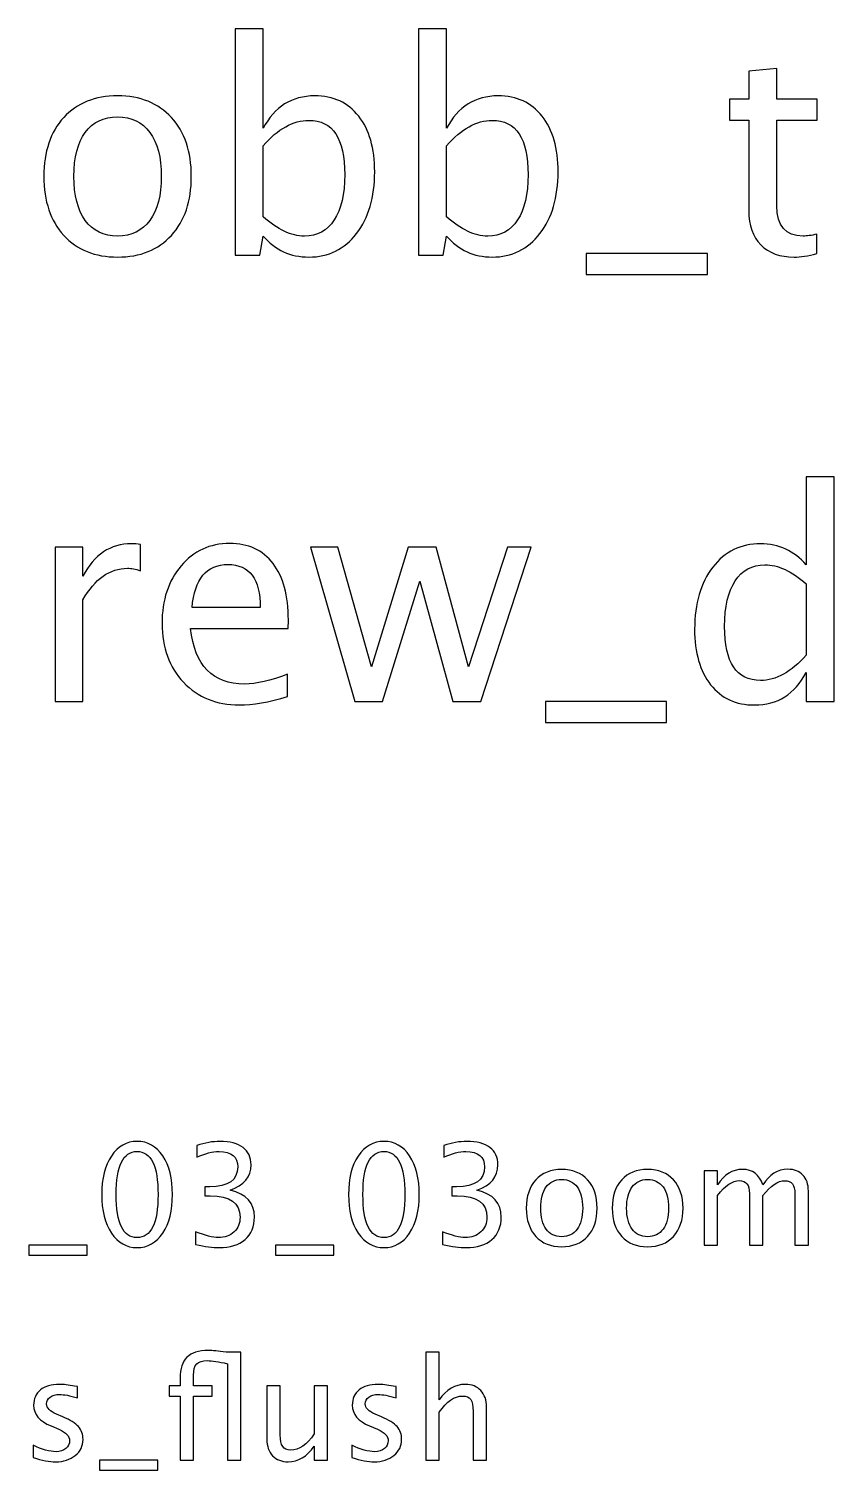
# Model space of a CAD drawing. Header units: centimetres. Extents: x -50 to 50, y -51 to 59.
# Drawn here: x -17.1 to -9.78, y 45.63 to 58.71 of the extents above; entities that cross this region are included whole.
import ezdxf

# ---------------------------------------------------------------- set-up
doc = ezdxf.new("R2010")
doc.units = ezdxf.units.CM
doc.header["$MEASUREMENT"] = 0
doc.layers.add('Layer 1', color=7, linetype='Continuous')

msp = doc.modelspace()

# ---------------------------------------------------------------- linework, layer by layer
at = {"layer": 'Layer 1'}
for points, knots in [([(-15.22363, 56.65457), (-15.22363, 56.65457), (-15.22363, 58.71037), (-15.22363, 58.71037), (-15.22363, 58.71037), (-15.22363, 58.71037), (-14.96963, 58.71037), (-14.96963, 58.71037), (-14.96963, 58.71037), (-14.96963, 58.71037), (-14.96963, 57.80771), (-14.96963, 57.80771), (-14.96963, 57.80771), (-14.86556, 58.00394), (-14.70902, 58.10183), (-14.50044, 58.10183), (-14.50044, 58.10183), (-14.33154, 58.10183), (-14.19881, 58.04054), (-14.1018, 57.91751), (-14.1018, 57.91751), (-14.00478, 57.79448), (-13.95628, 57.62647), (-13.95628, 57.41348), (-13.95628, 57.41348), (-13.95628, 57.18153), (-14.0114, 56.99411), (-14.1212, 56.85212), (-14.1212, 56.85212), (-14.231, 56.70969), (-14.37564, 56.63869), (-14.55468, 56.63869), (-14.55468, 56.63869), (-14.72092, 56.63869), (-14.85939, 56.70219), (-14.96963, 56.82963), (-14.96963, 56.82963), (-14.96963, 56.82963), (-15.0005, 56.65457), (-15.0005, 56.65457), (-15.0005, 56.65457), (-15.0005, 56.65457), (-15.22363, 56.65457), (-15.22363, 56.65457)], [0, 0, 0, 0, 0.08333333, 0.08333333, 0.08333333, 0.08333333, 0.16666667, 0.16666667, 0.16666667, 0.16666667, 0.25, 0.25, 0.25, 0.25, 0.33333333, 0.33333333, 0.33333333, 0.33333333, 0.41666667, 0.41666667, 0.41666667, 0.41666667, 0.5, 0.5, 0.5, 0.5, 0.58333333, 0.58333333, 0.58333333, 0.58333333, 0.66666667, 0.66666667, 0.66666667, 0.66666667, 0.75, 0.75, 0.75, 0.75, 0.83333333, 0.83333333, 0.83333333, 0.83333333, 1, 1, 1, 1]), ([(-13.55852, 56.65457), (-13.55852, 56.65457), (-13.55852, 58.71037), (-13.55852, 58.71037), (-13.55852, 58.71037), (-13.55852, 58.71037), (-13.30452, 58.71037), (-13.30452, 58.71037), (-13.30452, 58.71037), (-13.30452, 58.71037), (-13.30452, 57.80771), (-13.30452, 57.80771), (-13.30452, 57.80771), (-13.20045, 58.00394), (-13.04391, 58.10183), (-12.83533, 58.10183), (-12.83533, 58.10183), (-12.66643, 58.10183), (-12.5337, 58.04054), (-12.43669, 57.91751), (-12.43669, 57.91751), (-12.33967, 57.79448), (-12.29117, 57.62647), (-12.29117, 57.41348), (-12.29117, 57.41348), (-12.29117, 57.18153), (-12.34629, 56.99411), (-12.45609, 56.85212), (-12.45609, 56.85212), (-12.56589, 56.70969), (-12.71053, 56.63869), (-12.88957, 56.63869), (-12.88957, 56.63869), (-13.05581, 56.63869), (-13.19428, 56.70219), (-13.30452, 56.82963), (-13.30452, 56.82963), (-13.30452, 56.82963), (-13.33539, 56.65457), (-13.33539, 56.65457), (-13.33539, 56.65457), (-13.33539, 56.65457), (-13.55852, 56.65457), (-13.55852, 56.65457)], [0, 0, 0, 0, 0.08333333, 0.08333333, 0.08333333, 0.08333333, 0.16666667, 0.16666667, 0.16666667, 0.16666667, 0.25, 0.25, 0.25, 0.25, 0.33333333, 0.33333333, 0.33333333, 0.33333333, 0.41666667, 0.41666667, 0.41666667, 0.41666667, 0.5, 0.5, 0.5, 0.5, 0.58333333, 0.58333333, 0.58333333, 0.58333333, 0.66666667, 0.66666667, 0.66666667, 0.66666667, 0.75, 0.75, 0.75, 0.75, 0.83333333, 0.83333333, 0.83333333, 0.83333333, 1, 1, 1, 1]), ([(-9.94344, 56.67088), (-10.02193, 56.64927), (-10.09028, 56.63869), (-10.14805, 56.63869), (-10.14805, 56.63869), (-10.2777, 56.63869), (-10.37868, 56.67573), (-10.451, 56.74981), (-10.451, 56.74981), (-10.52376, 56.8239), (-10.55992, 56.92664), (-10.55992, 57.0585), (-10.55992, 57.0585), (-10.55992, 57.0585), (-10.55992, 57.88223), (-10.55992, 57.88223), (-10.55992, 57.88223), (-10.55992, 57.88223), (-10.73542, 57.88223), (-10.73542, 57.88223), (-10.73542, 57.88223), (-10.73542, 57.88223), (-10.73542, 58.07273), (-10.73542, 58.07273), (-10.73542, 58.07273), (-10.73542, 58.07273), (-10.55992, 58.07273), (-10.55992, 58.07273), (-10.55992, 58.07273), (-10.55992, 58.07273), (-10.55992, 58.32629), (-10.55992, 58.32629), (-10.55992, 58.32629), (-10.55992, 58.32629), (-10.30592, 58.35054), (-10.30592, 58.35054), (-10.30592, 58.35054), (-10.30592, 58.35054), (-10.30592, 58.07273), (-10.30592, 58.07273), (-10.30592, 58.07273), (-10.30592, 58.07273), (-9.93815, 58.07273), (-9.93815, 58.07273), (-9.93815, 58.07273), (-9.93815, 58.07273), (-9.93815, 57.88223), (-9.93815, 57.88223), (-9.93815, 57.88223), (-9.93815, 57.88223), (-10.30592, 57.88223), (-10.30592, 57.88223), (-10.30592, 57.88223), (-10.30592, 57.88223), (-10.30592, 57.10436), (-10.30592, 57.10436), (-10.30592, 57.10436), (-10.30592, 56.92091), (-10.2261, 56.82919), (-10.06691, 56.82919), (-10.06691, 56.82919), (-10.03296, 56.82919), (-9.99195, 56.83492), (-9.94344, 56.84595), (-9.94344, 56.84595), (-9.94344, 56.84595), (-9.94344, 56.67088), (-9.94344, 56.67088)], [0, 0, 0, 0, 0.05555556, 0.05555556, 0.05555556, 0.05555556, 0.11111111, 0.11111111, 0.11111111, 0.11111111, 0.16666667, 0.16666667, 0.16666667, 0.16666667, 0.22222222, 0.22222222, 0.22222222, 0.22222222, 0.27777778, 0.27777778, 0.27777778, 0.27777778, 0.33333333, 0.33333333, 0.33333333, 0.33333333, 0.38888889, 0.38888889, 0.38888889, 0.38888889, 0.44444444, 0.44444444, 0.44444444, 0.44444444, 0.5, 0.5, 0.5, 0.5, 0.55555556, 0.55555556, 0.55555556, 0.55555556, 0.61111111, 0.61111111, 0.61111111, 0.61111111, 0.66666667, 0.66666667, 0.66666667, 0.66666667, 0.72222222, 0.72222222, 0.72222222, 0.72222222, 0.77777778, 0.77777778, 0.77777778, 0.77777778, 0.83333333, 0.83333333, 0.83333333, 0.83333333, 0.88888889, 0.88888889, 0.88888889, 0.88888889, 1, 1, 1, 1]), ([(-16.29078, 56.63869), (-16.49671, 56.63869), (-16.65987, 56.70439), (-16.77982, 56.8358), (-16.77982, 56.8358), (-16.9002, 56.96721), (-16.96018, 57.14581), (-16.96018, 57.37114), (-16.96018, 57.37114), (-16.96018, 57.59604), (-16.9002, 57.77419), (-16.77982, 57.90516), (-16.77982, 57.90516), (-16.65987, 58.03613), (-16.49671, 58.10183), (-16.29078, 58.10183), (-16.29078, 58.10183), (-16.08485, 58.10183), (-15.92169, 58.03613), (-15.80174, 57.90516), (-15.80174, 57.90516), (-15.68136, 57.77419), (-15.62139, 57.59604), (-15.62139, 57.37114), (-15.62139, 57.37114), (-15.62139, 57.14581), (-15.68136, 56.96721), (-15.80174, 56.8358), (-15.80174, 56.8358), (-15.92169, 56.70439), (-16.08485, 56.63869), (-16.29078, 56.63869)], [0, 0, 0, 0, 0.11111111, 0.11111111, 0.11111111, 0.11111111, 0.22222222, 0.22222222, 0.22222222, 0.22222222, 0.33333333, 0.33333333, 0.33333333, 0.33333333, 0.44444444, 0.44444444, 0.44444444, 0.44444444, 0.55555556, 0.55555556, 0.55555556, 0.55555556, 0.66666667, 0.66666667, 0.66666667, 0.66666667, 0.77777778, 0.77777778, 0.77777778, 0.77777778, 1, 1, 1, 1]), ([(-16.29122, 56.82919), (-16.16554, 56.82919), (-16.06765, 56.87637), (-15.99798, 56.97118), (-15.99798, 56.97118), (-15.92874, 57.06555), (-15.89391, 57.19917), (-15.89391, 57.37114), (-15.89391, 57.37114), (-15.89391, 57.54268), (-15.92874, 57.67586), (-15.99798, 57.77022), (-15.99798, 57.77022), (-16.06765, 57.86415), (-16.16554, 57.91133), (-16.29122, 57.91133), (-16.29122, 57.91133), (-16.41734, 57.91133), (-16.51523, 57.86415), (-16.58403, 57.77022), (-16.58403, 57.77022), (-16.65326, 57.67586), (-16.68765, 57.54268), (-16.68765, 57.37114), (-16.68765, 57.37114), (-16.68765, 57.19917), (-16.65326, 57.06555), (-16.58403, 56.97118), (-16.58403, 56.97118), (-16.51523, 56.87637), (-16.41734, 56.82919), (-16.29122, 56.82919)], [0, 0, 0, 0, 0.11111111, 0.11111111, 0.11111111, 0.11111111, 0.22222222, 0.22222222, 0.22222222, 0.22222222, 0.33333333, 0.33333333, 0.33333333, 0.33333333, 0.44444444, 0.44444444, 0.44444444, 0.44444444, 0.55555556, 0.55555556, 0.55555556, 0.55555556, 0.66666667, 0.66666667, 0.66666667, 0.66666667, 0.77777778, 0.77777778, 0.77777778, 0.77777778, 1, 1, 1, 1]), ([(-14.96963, 57.0047), (-14.83866, 56.88784), (-14.71387, 56.82919), (-14.59525, 56.82919), (-14.59525, 56.82919), (-14.47839, 56.82919), (-14.38799, 56.87814), (-14.32449, 56.97559), (-14.32449, 56.97559), (-14.26055, 57.07305), (-14.2288, 57.21019), (-14.2288, 57.38746), (-14.2288, 57.38746), (-14.2288, 57.71554), (-14.33728, 57.87958), (-14.55424, 57.87958), (-14.55424, 57.87958), (-14.69623, 57.87958), (-14.83469, 57.80286), (-14.96963, 57.64896), (-14.96963, 57.64896), (-14.96963, 57.64896), (-14.96963, 57.0047), (-14.96963, 57.0047)], [0, 0, 0, 0, 0.14285714, 0.14285714, 0.14285714, 0.14285714, 0.28571429, 0.28571429, 0.28571429, 0.28571429, 0.42857143, 0.42857143, 0.42857143, 0.42857143, 0.57142857, 0.57142857, 0.57142857, 0.57142857, 0.71428571, 0.71428571, 0.71428571, 0.71428571, 1, 1, 1, 1]), ([(-13.30452, 57.0047), (-13.17355, 56.88784), (-13.04876, 56.82919), (-12.93014, 56.82919), (-12.93014, 56.82919), (-12.81328, 56.82919), (-12.72288, 56.87814), (-12.65938, 56.97559), (-12.65938, 56.97559), (-12.59544, 57.07305), (-12.56369, 57.21019), (-12.56369, 57.38746), (-12.56369, 57.38746), (-12.56369, 57.71554), (-12.67217, 57.87958), (-12.88913, 57.87958), (-12.88913, 57.87958), (-13.03112, 57.87958), (-13.16958, 57.80286), (-13.30452, 57.64896), (-13.30452, 57.64896), (-13.30452, 57.64896), (-13.30452, 57.0047), (-13.30452, 57.0047)], [0, 0, 0, 0, 0.14285714, 0.14285714, 0.14285714, 0.14285714, 0.28571429, 0.28571429, 0.28571429, 0.28571429, 0.42857143, 0.42857143, 0.42857143, 0.42857143, 0.57142857, 0.57142857, 0.57142857, 0.57142857, 0.71428571, 0.71428571, 0.71428571, 0.71428571, 1, 1, 1, 1]), ([(-12.03629, 56.47994), (-12.03629, 56.47994), (-12.03629, 56.67044), (-12.03629, 56.67044), (-12.03629, 56.67044), (-12.03629, 56.67044), (-10.93562, 56.67044), (-10.93562, 56.67044), (-10.93562, 56.67044), (-10.93562, 56.67044), (-10.93562, 56.47994), (-10.93562, 56.47994), (-10.93562, 56.47994), (-10.93562, 56.47994), (-12.03629, 56.47994), (-12.03629, 56.47994)], [0, 0, 0, 0, 0.2, 0.2, 0.2, 0.2, 0.4, 0.4, 0.4, 0.4, 0.6, 0.6, 0.6, 0.6, 1, 1, 1, 1]), ([(-10.03847, 52.60468), (-10.03847, 52.60468), (-10.03847, 52.86794), (-10.03847, 52.86794), (-10.03847, 52.86794), (-10.1421, 52.67127), (-10.2982, 52.57293), (-10.50678, 52.57293), (-10.50678, 52.57293), (-10.67612, 52.57293), (-10.80929, 52.63423), (-10.9063, 52.75726), (-10.9063, 52.75726), (-11.00332, 52.88029), (-11.05183, 53.0483), (-11.05183, 53.26129), (-11.05183, 53.26129), (-11.05183, 53.49412), (-10.9967, 53.68153), (-10.8869, 53.82353), (-10.8869, 53.82353), (-10.77666, 53.96508), (-10.63202, 54.03607), (-10.45254, 54.03607), (-10.45254, 54.03607), (-10.2863, 54.03607), (-10.14783, 53.97257), (-10.03847, 53.84513), (-10.03847, 53.84513), (-10.03847, 53.84513), (-10.03847, 54.64461), (-10.03847, 54.64461), (-10.03847, 54.64461), (-10.03847, 54.64461), (-9.78447, 54.64461), (-9.78447, 54.64461), (-9.78447, 54.64461), (-9.78447, 54.64461), (-9.78447, 52.60468), (-9.78447, 52.60468), (-9.78447, 52.60468), (-9.78447, 52.60468), (-10.03847, 52.60468), (-10.03847, 52.60468)], [0, 0, 0, 0, 0.08333333, 0.08333333, 0.08333333, 0.08333333, 0.16666667, 0.16666667, 0.16666667, 0.16666667, 0.25, 0.25, 0.25, 0.25, 0.33333333, 0.33333333, 0.33333333, 0.33333333, 0.41666667, 0.41666667, 0.41666667, 0.41666667, 0.5, 0.5, 0.5, 0.5, 0.58333333, 0.58333333, 0.58333333, 0.58333333, 0.66666667, 0.66666667, 0.66666667, 0.66666667, 0.75, 0.75, 0.75, 0.75, 0.83333333, 0.83333333, 0.83333333, 0.83333333, 1, 1, 1, 1]), ([(-16.85898, 52.60468), (-16.85898, 52.60468), (-16.85898, 54.00697), (-16.85898, 54.00697), (-16.85898, 54.00697), (-16.85898, 54.00697), (-16.60498, 54.00697), (-16.60498, 54.00697), (-16.60498, 54.00697), (-16.60498, 54.00697), (-16.60498, 53.74195), (-16.60498, 53.74195), (-16.60498, 53.74195), (-16.504, 53.93818), (-16.3576, 54.03607), (-16.16533, 54.03607), (-16.16533, 54.03607), (-16.13931, 54.03607), (-16.11197, 54.03387), (-16.08375, 54.02946), (-16.08375, 54.02946), (-16.08375, 54.02946), (-16.08375, 53.79178), (-16.08375, 53.79178), (-16.08375, 53.79178), (-16.12785, 53.80633), (-16.16665, 53.81382), (-16.20017, 53.81382), (-16.20017, 53.81382), (-16.36156, 53.81382), (-16.4965, 53.71857), (-16.60498, 53.52763), (-16.60498, 53.52763), (-16.60498, 53.52763), (-16.60498, 52.60468), (-16.60498, 52.60468), (-16.60498, 52.60468), (-16.60498, 52.60468), (-16.85898, 52.60468), (-16.85898, 52.60468)], [0, 0, 0, 0, 0.09090909, 0.09090909, 0.09090909, 0.09090909, 0.18181818, 0.18181818, 0.18181818, 0.18181818, 0.27272727, 0.27272727, 0.27272727, 0.27272727, 0.36363636, 0.36363636, 0.36363636, 0.36363636, 0.45454545, 0.45454545, 0.45454545, 0.45454545, 0.54545455, 0.54545455, 0.54545455, 0.54545455, 0.63636364, 0.63636364, 0.63636364, 0.63636364, 0.72727273, 0.72727273, 0.72727273, 0.72727273, 0.81818182, 0.81818182, 0.81818182, 0.81818182, 1, 1, 1, 1]), ([(-14.74716, 52.64966), (-14.91782, 52.59851), (-15.06378, 52.57293), (-15.18549, 52.57293), (-15.18549, 52.57293), (-15.39319, 52.57293), (-15.56208, 52.64172), (-15.69216, 52.77886), (-15.69216, 52.77886), (-15.82225, 52.91601), (-15.88752, 53.09372), (-15.88752, 53.31244), (-15.88752, 53.31244), (-15.88752, 53.52455), (-15.83019, 53.69873), (-15.7151, 53.83499), (-15.7151, 53.83499), (-15.6, 53.97081), (-15.45272, 54.03872), (-15.27324, 54.03872), (-15.27324, 54.03872), (-15.10347, 54.03872), (-14.97206, 53.97831), (-14.87945, 53.85748), (-14.87945, 53.85748), (-14.78685, 53.73665), (-14.74055, 53.56556), (-14.74055, 53.34375), (-14.74055, 53.34375), (-14.74055, 53.34375), (-14.74187, 53.26614), (-14.74187, 53.26614), (-14.74187, 53.26614), (-14.74187, 53.26614), (-15.62822, 53.26614), (-15.62822, 53.26614), (-15.62822, 53.26614), (-15.59118, 52.931), (-15.42758, 52.76343), (-15.13786, 52.76343), (-15.13786, 52.76343), (-15.03159, 52.76343), (-14.9015, 52.79342), (-14.74716, 52.85339), (-14.74716, 52.85339), (-14.74716, 52.85339), (-14.74716, 52.64966), (-14.74716, 52.64966)], [0, 0, 0, 0, 0.07692308, 0.07692308, 0.07692308, 0.07692308, 0.15384615, 0.15384615, 0.15384615, 0.15384615, 0.23076923, 0.23076923, 0.23076923, 0.23076923, 0.30769231, 0.30769231, 0.30769231, 0.30769231, 0.38461538, 0.38461538, 0.38461538, 0.38461538, 0.46153846, 0.46153846, 0.46153846, 0.46153846, 0.53846154, 0.53846154, 0.53846154, 0.53846154, 0.61538462, 0.61538462, 0.61538462, 0.61538462, 0.69230769, 0.69230769, 0.69230769, 0.69230769, 0.76923077, 0.76923077, 0.76923077, 0.76923077, 0.84615385, 0.84615385, 0.84615385, 0.84615385, 1, 1, 1, 1]), ([(-14.13818, 52.60468), (-14.13818, 52.60468), (-14.54035, 54.00697), (-14.54035, 54.00697), (-14.54035, 54.00697), (-14.54035, 54.00697), (-14.29252, 54.00697), (-14.29252, 54.00697), (-14.29252, 54.00697), (-14.29252, 54.00697), (-13.98428, 52.91821), (-13.98428, 52.91821), (-13.98428, 52.91821), (-13.98428, 52.91821), (-13.65179, 54.00697), (-13.65179, 54.00697), (-13.65179, 54.00697), (-13.65179, 54.00697), (-13.39779, 54.00697), (-13.39779, 54.00697), (-13.39779, 54.00697), (-13.39779, 54.00697), (-13.10542, 52.91997), (-13.10542, 52.91997), (-13.10542, 52.91997), (-13.10542, 52.91997), (-12.75176, 54.00697), (-12.75176, 54.00697), (-12.75176, 54.00697), (-12.75176, 54.00697), (-12.53481, 54.00697), (-12.53481, 54.00697), (-12.53481, 54.00697), (-12.53481, 54.00697), (-12.99253, 52.60468), (-12.99253, 52.60468), (-12.99253, 52.60468), (-12.99253, 52.60468), (-13.24653, 52.60468), (-13.24653, 52.60468), (-13.24653, 52.60468), (-13.24653, 52.60468), (-13.54728, 53.69829), (-13.54728, 53.69829), (-13.54728, 53.69829), (-13.54728, 53.69829), (-13.88418, 52.60468), (-13.88418, 52.60468), (-13.88418, 52.60468), (-13.88418, 52.60468), (-14.13818, 52.60468), (-14.13818, 52.60468)], [0, 0, 0, 0, 0.07142857, 0.07142857, 0.07142857, 0.07142857, 0.14285714, 0.14285714, 0.14285714, 0.14285714, 0.21428571, 0.21428571, 0.21428571, 0.21428571, 0.28571429, 0.28571429, 0.28571429, 0.28571429, 0.35714286, 0.35714286, 0.35714286, 0.35714286, 0.42857143, 0.42857143, 0.42857143, 0.42857143, 0.5, 0.5, 0.5, 0.5, 0.57142857, 0.57142857, 0.57142857, 0.57142857, 0.64285714, 0.64285714, 0.64285714, 0.64285714, 0.71428571, 0.71428571, 0.71428571, 0.71428571, 0.78571429, 0.78571429, 0.78571429, 0.78571429, 0.85714286, 0.85714286, 0.85714286, 0.85714286, 1, 1, 1, 1]), ([(-15.61499, 53.45664), (-15.61499, 53.45664), (-14.99587, 53.45664), (-14.99587, 53.45664), (-14.99587, 53.45664), (-14.99587, 53.71769), (-15.09333, 53.84822), (-15.28779, 53.84822), (-15.28779, 53.84822), (-15.48359, 53.84822), (-15.59251, 53.71769), (-15.61499, 53.45664)], [0, 0, 0, 0, 0.25, 0.25, 0.25, 0.25, 0.5, 0.5, 0.5, 0.5, 1, 1, 1, 1]), ([(-10.03847, 53.67139), (-10.17032, 53.78737), (-10.29512, 53.84557), (-10.4133, 53.84557), (-10.4133, 53.84557), (-10.52971, 53.84557), (-10.61967, 53.79707), (-10.68361, 53.69961), (-10.68361, 53.69961), (-10.74755, 53.6026), (-10.7793, 53.46502), (-10.7793, 53.28686), (-10.7793, 53.28686), (-10.7793, 52.95922), (-10.67083, 52.79518), (-10.45343, 52.79518), (-10.45343, 52.79518), (-10.31232, 52.79518), (-10.17385, 52.87235), (-10.03847, 53.02625), (-10.03847, 53.02625), (-10.03847, 53.02625), (-10.03847, 53.67139), (-10.03847, 53.67139)], [0, 0, 0, 0, 0.14285714, 0.14285714, 0.14285714, 0.14285714, 0.28571429, 0.28571429, 0.28571429, 0.28571429, 0.42857143, 0.42857143, 0.42857143, 0.42857143, 0.57142857, 0.57142857, 0.57142857, 0.57142857, 0.71428571, 0.71428571, 0.71428571, 0.71428571, 1, 1, 1, 1]), ([(-12.40649, 52.41418), (-12.40649, 52.41418), (-12.40649, 52.60468), (-12.40649, 52.60468), (-12.40649, 52.60468), (-12.40649, 52.60468), (-11.30582, 52.60468), (-11.30582, 52.60468), (-11.30582, 52.60468), (-11.30582, 52.60468), (-11.30582, 52.41418), (-11.30582, 52.41418), (-11.30582, 52.41418), (-11.30582, 52.41418), (-12.40649, 52.41418), (-12.40649, 52.41418)], [0, 0, 0, 0, 0.2, 0.2, 0.2, 0.2, 0.4, 0.4, 0.4, 0.4, 0.6, 0.6, 0.6, 0.6, 1, 1, 1, 1]), ([(-16.1139, 47.64758), (-16.21021, 47.64758), (-16.28789, 47.69182), (-16.34673, 47.78008), (-16.34673, 47.78008), (-16.40579, 47.86835), (-16.43521, 47.98477), (-16.43521, 48.12955), (-16.43521, 48.12955), (-16.43521, 48.27433), (-16.40579, 48.39074), (-16.34673, 48.47901), (-16.34673, 48.47901), (-16.28789, 48.56727), (-16.21021, 48.61151), (-16.1139, 48.61151), (-16.1139, 48.61151), (-16.01717, 48.61151), (-15.93949, 48.56748), (-15.88064, 48.47943), (-15.88064, 48.47943), (-15.82201, 48.39138), (-15.79259, 48.27475), (-15.79259, 48.12955), (-15.79259, 48.12955), (-15.79259, 47.98477), (-15.82201, 47.86835), (-15.88064, 47.78008), (-15.88064, 47.78008), (-15.93949, 47.69182), (-16.01717, 47.64758), (-16.1139, 47.64758)], [0, 0, 0, 0, 0.11111111, 0.11111111, 0.11111111, 0.11111111, 0.22222222, 0.22222222, 0.22222222, 0.22222222, 0.33333333, 0.33333333, 0.33333333, 0.33333333, 0.44444444, 0.44444444, 0.44444444, 0.44444444, 0.55555556, 0.55555556, 0.55555556, 0.55555556, 0.66666667, 0.66666667, 0.66666667, 0.66666667, 0.77777778, 0.77777778, 0.77777778, 0.77777778, 1, 1, 1, 1]), ([(-15.58262, 47.67679), (-15.58262, 47.67679), (-15.58262, 47.79109), (-15.58262, 47.79109), (-15.58262, 47.79109), (-15.49541, 47.75638), (-15.42704, 47.73902), (-15.37688, 47.73902), (-15.37688, 47.73902), (-15.31782, 47.73902), (-15.2702, 47.75595), (-15.23358, 47.79003), (-15.23358, 47.79003), (-15.19696, 47.82411), (-15.17876, 47.86856), (-15.17876, 47.92317), (-15.17876, 47.92317), (-15.17876, 48.05271), (-15.26893, 48.11748), (-15.44927, 48.11748), (-15.44927, 48.11748), (-15.44927, 48.11748), (-15.49753, 48.11748), (-15.49753, 48.11748), (-15.49753, 48.11748), (-15.49753, 48.11748), (-15.49753, 48.1994), (-15.49753, 48.1994), (-15.49753, 48.1994), (-15.49753, 48.1994), (-15.45477, 48.20003), (-15.45477, 48.20003), (-15.45477, 48.20003), (-15.28523, 48.20003), (-15.20035, 48.25972), (-15.20035, 48.37931), (-15.20035, 48.37931), (-15.20035, 48.47308), (-15.25665, 48.52007), (-15.36905, 48.52007), (-15.36905, 48.52007), (-15.42937, 48.52007), (-15.49626, 48.50271), (-15.56992, 48.468), (-15.56992, 48.468), (-15.56992, 48.468), (-15.56992, 48.57468), (-15.56992, 48.57468), (-15.56992, 48.57468), (-15.49774, 48.59923), (-15.4281, 48.61151), (-15.36122, 48.61151), (-15.36122, 48.61151), (-15.2702, 48.61151), (-15.20014, 48.59331), (-15.15145, 48.5569), (-15.15145, 48.5569), (-15.10277, 48.52071), (-15.07843, 48.468), (-15.07843, 48.399), (-15.07843, 48.399), (-15.07843, 48.29126), (-15.14214, 48.21442), (-15.26978, 48.1687), (-15.26978, 48.1687), (-15.12182, 48.1342), (-15.04795, 48.05313), (-15.04795, 47.92508), (-15.04795, 47.92508), (-15.04795, 47.83872), (-15.07652, 47.77077), (-15.13346, 47.72145), (-15.13346, 47.72145), (-15.1904, 47.67213), (-15.26872, 47.64758), (-15.3682, 47.64758), (-15.3682, 47.64758), (-15.42493, 47.64758), (-15.49626, 47.65732), (-15.58262, 47.67679)], [0, 0, 0, 0, 0.04761905, 0.04761905, 0.04761905, 0.04761905, 0.0952381, 0.0952381, 0.0952381, 0.0952381, 0.14285714, 0.14285714, 0.14285714, 0.14285714, 0.19047619, 0.19047619, 0.19047619, 0.19047619, 0.23809524, 0.23809524, 0.23809524, 0.23809524, 0.28571429, 0.28571429, 0.28571429, 0.28571429, 0.33333333, 0.33333333, 0.33333333, 0.33333333, 0.38095238, 0.38095238, 0.38095238, 0.38095238, 0.42857143, 0.42857143, 0.42857143, 0.42857143, 0.47619048, 0.47619048, 0.47619048, 0.47619048, 0.52380952, 0.52380952, 0.52380952, 0.52380952, 0.57142857, 0.57142857, 0.57142857, 0.57142857, 0.61904762, 0.61904762, 0.61904762, 0.61904762, 0.66666667, 0.66666667, 0.66666667, 0.66666667, 0.71428571, 0.71428571, 0.71428571, 0.71428571, 0.76190476, 0.76190476, 0.76190476, 0.76190476, 0.80952381, 0.80952381, 0.80952381, 0.80952381, 0.85714286, 0.85714286, 0.85714286, 0.85714286, 0.9047619, 0.9047619, 0.9047619, 0.9047619, 1, 1, 1, 1]), ([(-13.87278, 47.64758), (-13.96909, 47.64758), (-14.04677, 47.69182), (-14.10561, 47.78008), (-14.10561, 47.78008), (-14.16467, 47.86835), (-14.19409, 47.98477), (-14.19409, 48.12955), (-14.19409, 48.12955), (-14.19409, 48.27433), (-14.16467, 48.39074), (-14.10561, 48.47901), (-14.10561, 48.47901), (-14.04677, 48.56727), (-13.96909, 48.61151), (-13.87278, 48.61151), (-13.87278, 48.61151), (-13.77605, 48.61151), (-13.69837, 48.56748), (-13.63952, 48.47943), (-13.63952, 48.47943), (-13.58089, 48.39138), (-13.55147, 48.27475), (-13.55147, 48.12955), (-13.55147, 48.12955), (-13.55147, 47.98477), (-13.58089, 47.86835), (-13.63952, 47.78008), (-13.63952, 47.78008), (-13.69837, 47.69182), (-13.77605, 47.64758), (-13.87278, 47.64758)], [0, 0, 0, 0, 0.11111111, 0.11111111, 0.11111111, 0.11111111, 0.22222222, 0.22222222, 0.22222222, 0.22222222, 0.33333333, 0.33333333, 0.33333333, 0.33333333, 0.44444444, 0.44444444, 0.44444444, 0.44444444, 0.55555556, 0.55555556, 0.55555556, 0.55555556, 0.66666667, 0.66666667, 0.66666667, 0.66666667, 0.77777778, 0.77777778, 0.77777778, 0.77777778, 1, 1, 1, 1]), ([(-13.3415, 47.67679), (-13.3415, 47.67679), (-13.3415, 47.79109), (-13.3415, 47.79109), (-13.3415, 47.79109), (-13.25429, 47.75638), (-13.18592, 47.73902), (-13.13576, 47.73902), (-13.13576, 47.73902), (-13.0767, 47.73902), (-13.02908, 47.75595), (-12.99246, 47.79003), (-12.99246, 47.79003), (-12.95584, 47.82411), (-12.93764, 47.86856), (-12.93764, 47.92317), (-12.93764, 47.92317), (-12.93764, 48.05271), (-13.02781, 48.11748), (-13.20815, 48.11748), (-13.20815, 48.11748), (-13.20815, 48.11748), (-13.25641, 48.11748), (-13.25641, 48.11748), (-13.25641, 48.11748), (-13.25641, 48.11748), (-13.25641, 48.1994), (-13.25641, 48.1994), (-13.25641, 48.1994), (-13.25641, 48.1994), (-13.21365, 48.20003), (-13.21365, 48.20003), (-13.21365, 48.20003), (-13.04411, 48.20003), (-12.95923, 48.25972), (-12.95923, 48.37931), (-12.95923, 48.37931), (-12.95923, 48.47308), (-13.01553, 48.52007), (-13.12793, 48.52007), (-13.12793, 48.52007), (-13.18825, 48.52007), (-13.25514, 48.50271), (-13.3288, 48.468), (-13.3288, 48.468), (-13.3288, 48.468), (-13.3288, 48.57468), (-13.3288, 48.57468), (-13.3288, 48.57468), (-13.25662, 48.59923), (-13.18698, 48.61151), (-13.1201, 48.61151), (-13.1201, 48.61151), (-13.02908, 48.61151), (-12.95902, 48.59331), (-12.91033, 48.5569), (-12.91033, 48.5569), (-12.86165, 48.52071), (-12.83731, 48.468), (-12.83731, 48.399), (-12.83731, 48.399), (-12.83731, 48.29126), (-12.90102, 48.21442), (-13.02866, 48.1687), (-13.02866, 48.1687), (-12.8807, 48.1342), (-12.80683, 48.05313), (-12.80683, 47.92508), (-12.80683, 47.92508), (-12.80683, 47.83872), (-12.8354, 47.77077), (-12.89234, 47.72145), (-12.89234, 47.72145), (-12.94928, 47.67213), (-13.0276, 47.64758), (-13.12708, 47.64758), (-13.12708, 47.64758), (-13.18381, 47.64758), (-13.25514, 47.65732), (-13.3415, 47.67679)], [0, 0, 0, 0, 0.04761905, 0.04761905, 0.04761905, 0.04761905, 0.0952381, 0.0952381, 0.0952381, 0.0952381, 0.14285714, 0.14285714, 0.14285714, 0.14285714, 0.19047619, 0.19047619, 0.19047619, 0.19047619, 0.23809524, 0.23809524, 0.23809524, 0.23809524, 0.28571429, 0.28571429, 0.28571429, 0.28571429, 0.33333333, 0.33333333, 0.33333333, 0.33333333, 0.38095238, 0.38095238, 0.38095238, 0.38095238, 0.42857143, 0.42857143, 0.42857143, 0.42857143, 0.47619048, 0.47619048, 0.47619048, 0.47619048, 0.52380952, 0.52380952, 0.52380952, 0.52380952, 0.57142857, 0.57142857, 0.57142857, 0.57142857, 0.61904762, 0.61904762, 0.61904762, 0.61904762, 0.66666667, 0.66666667, 0.66666667, 0.66666667, 0.71428571, 0.71428571, 0.71428571, 0.71428571, 0.76190476, 0.76190476, 0.76190476, 0.76190476, 0.80952381, 0.80952381, 0.80952381, 0.80952381, 0.85714286, 0.85714286, 0.85714286, 0.85714286, 0.9047619, 0.9047619, 0.9047619, 0.9047619, 1, 1, 1, 1]), ([(-16.11411, 47.73902), (-15.9869, 47.73902), (-15.9234, 47.8692), (-15.9234, 48.12955), (-15.9234, 48.12955), (-15.9234, 48.3899), (-15.9869, 48.52007), (-16.11411, 48.52007), (-16.11411, 48.52007), (-16.2409, 48.52007), (-16.3044, 48.3899), (-16.3044, 48.12955), (-16.3044, 48.12955), (-16.3044, 47.8692), (-16.2409, 47.73902), (-16.11411, 47.73902)], [0, 0, 0, 0, 0.2, 0.2, 0.2, 0.2, 0.4, 0.4, 0.4, 0.4, 0.6, 0.6, 0.6, 0.6, 1, 1, 1, 1]), ([(-13.87299, 47.73902), (-13.74578, 47.73902), (-13.68228, 47.8692), (-13.68228, 48.12955), (-13.68228, 48.12955), (-13.68228, 48.3899), (-13.74578, 48.52007), (-13.87299, 48.52007), (-13.87299, 48.52007), (-13.99978, 48.52007), (-14.06328, 48.3899), (-14.06328, 48.12955), (-14.06328, 48.12955), (-14.06328, 47.8692), (-13.99978, 47.73902), (-13.87299, 47.73902)], [0, 0, 0, 0, 0.2, 0.2, 0.2, 0.2, 0.4, 0.4, 0.4, 0.4, 0.6, 0.6, 0.6, 0.6, 1, 1, 1, 1]), ([(-12.2586, 47.6552), (-12.35745, 47.6552), (-12.43576, 47.68674), (-12.49334, 47.74982), (-12.49334, 47.74982), (-12.55112, 47.81289), (-12.57991, 47.89862), (-12.57991, 48.00678), (-12.57991, 48.00678), (-12.57991, 48.11473), (-12.55112, 48.20024), (-12.49334, 48.26311), (-12.49334, 48.26311), (-12.43576, 48.32597), (-12.35745, 48.35751), (-12.2586, 48.35751), (-12.2586, 48.35751), (-12.15975, 48.35751), (-12.08143, 48.32597), (-12.02386, 48.26311), (-12.02386, 48.26311), (-11.96608, 48.20024), (-11.93729, 48.11473), (-11.93729, 48.00678), (-11.93729, 48.00678), (-11.93729, 47.89862), (-11.96608, 47.81289), (-12.02386, 47.74982), (-12.02386, 47.74982), (-12.08143, 47.68674), (-12.15975, 47.6552), (-12.2586, 47.6552)], [0, 0, 0, 0, 0.11111111, 0.11111111, 0.11111111, 0.11111111, 0.22222222, 0.22222222, 0.22222222, 0.22222222, 0.33333333, 0.33333333, 0.33333333, 0.33333333, 0.44444444, 0.44444444, 0.44444444, 0.44444444, 0.55555556, 0.55555556, 0.55555556, 0.55555556, 0.66666667, 0.66666667, 0.66666667, 0.66666667, 0.77777778, 0.77777778, 0.77777778, 0.77777778, 1, 1, 1, 1]), ([(-11.4784, 47.6552), (-11.57725, 47.6552), (-11.65556, 47.68674), (-11.71314, 47.74982), (-11.71314, 47.74982), (-11.77092, 47.81289), (-11.79971, 47.89862), (-11.79971, 48.00678), (-11.79971, 48.00678), (-11.79971, 48.11473), (-11.77092, 48.20024), (-11.71314, 48.26311), (-11.71314, 48.26311), (-11.65556, 48.32597), (-11.57725, 48.35751), (-11.4784, 48.35751), (-11.4784, 48.35751), (-11.37955, 48.35751), (-11.30123, 48.32597), (-11.24366, 48.26311), (-11.24366, 48.26311), (-11.18588, 48.20024), (-11.15709, 48.11473), (-11.15709, 48.00678), (-11.15709, 48.00678), (-11.15709, 47.89862), (-11.18588, 47.81289), (-11.24366, 47.74982), (-11.24366, 47.74982), (-11.30123, 47.68674), (-11.37955, 47.6552), (-11.4784, 47.6552)], [0, 0, 0, 0, 0.11111111, 0.11111111, 0.11111111, 0.11111111, 0.22222222, 0.22222222, 0.22222222, 0.22222222, 0.33333333, 0.33333333, 0.33333333, 0.33333333, 0.44444444, 0.44444444, 0.44444444, 0.44444444, 0.55555556, 0.55555556, 0.55555556, 0.55555556, 0.66666667, 0.66666667, 0.66666667, 0.66666667, 0.77777778, 0.77777778, 0.77777778, 0.77777778, 1, 1, 1, 1]), ([(-10.96617, 47.67044), (-10.96617, 47.67044), (-10.96617, 48.34354), (-10.96617, 48.34354), (-10.96617, 48.34354), (-10.96617, 48.34354), (-10.84425, 48.34354), (-10.84425, 48.34354), (-10.84425, 48.34354), (-10.84425, 48.34354), (-10.84425, 48.21633), (-10.84425, 48.21633), (-10.84425, 48.21633), (-10.78477, 48.31052), (-10.70857, 48.35751), (-10.61523, 48.35751), (-10.61523, 48.35751), (-10.52527, 48.35751), (-10.4641, 48.31052), (-10.4315, 48.21633), (-10.4315, 48.21633), (-10.37371, 48.31137), (-10.29836, 48.35878), (-10.20586, 48.35878), (-10.20586, 48.35878), (-10.14681, 48.35878), (-10.10088, 48.34142), (-10.06807, 48.3065), (-10.06807, 48.3065), (-10.03526, 48.27157), (-10.01875, 48.22268), (-10.01875, 48.15981), (-10.01875, 48.15981), (-10.01875, 48.15981), (-10.01875, 47.67044), (-10.01875, 47.67044), (-10.01875, 47.67044), (-10.01875, 47.67044), (-10.14067, 47.67044), (-10.14067, 47.67044), (-10.14067, 47.67044), (-10.14067, 47.67044), (-10.14067, 48.13971), (-10.14067, 48.13971), (-10.14067, 48.13971), (-10.14067, 48.21633), (-10.17115, 48.25464), (-10.23211, 48.25464), (-10.23211, 48.25464), (-10.2954, 48.25464), (-10.36186, 48.20998), (-10.4315, 48.12044), (-10.4315, 48.12044), (-10.4315, 48.12044), (-10.4315, 47.67044), (-10.4315, 47.67044), (-10.4315, 47.67044), (-10.4315, 47.67044), (-10.55342, 47.67044), (-10.55342, 47.67044), (-10.55342, 47.67044), (-10.55342, 47.67044), (-10.55342, 48.14013), (-10.55342, 48.14013), (-10.55342, 48.14013), (-10.55342, 48.21739), (-10.58432, 48.25591), (-10.64634, 48.25591), (-10.64634, 48.25591), (-10.70794, 48.25591), (-10.77398, 48.21104), (-10.84425, 48.12108), (-10.84425, 48.12108), (-10.84425, 48.12108), (-10.84425, 47.67044), (-10.84425, 47.67044), (-10.84425, 47.67044), (-10.84425, 47.67044), (-10.96617, 47.67044), (-10.96617, 47.67044)], [0, 0, 0, 0, 0.04761905, 0.04761905, 0.04761905, 0.04761905, 0.0952381, 0.0952381, 0.0952381, 0.0952381, 0.14285714, 0.14285714, 0.14285714, 0.14285714, 0.19047619, 0.19047619, 0.19047619, 0.19047619, 0.23809524, 0.23809524, 0.23809524, 0.23809524, 0.28571429, 0.28571429, 0.28571429, 0.28571429, 0.33333333, 0.33333333, 0.33333333, 0.33333333, 0.38095238, 0.38095238, 0.38095238, 0.38095238, 0.42857143, 0.42857143, 0.42857143, 0.42857143, 0.47619048, 0.47619048, 0.47619048, 0.47619048, 0.52380952, 0.52380952, 0.52380952, 0.52380952, 0.57142857, 0.57142857, 0.57142857, 0.57142857, 0.61904762, 0.61904762, 0.61904762, 0.61904762, 0.66666667, 0.66666667, 0.66666667, 0.66666667, 0.71428571, 0.71428571, 0.71428571, 0.71428571, 0.76190476, 0.76190476, 0.76190476, 0.76190476, 0.80952381, 0.80952381, 0.80952381, 0.80952381, 0.85714286, 0.85714286, 0.85714286, 0.85714286, 0.9047619, 0.9047619, 0.9047619, 0.9047619, 1, 1, 1, 1]), ([(-12.25881, 47.74664), (-12.19849, 47.74664), (-12.1515, 47.76929), (-12.11805, 47.8148), (-12.11805, 47.8148), (-12.08482, 47.86009), (-12.0681, 47.92423), (-12.0681, 48.00678), (-12.0681, 48.00678), (-12.0681, 48.08912), (-12.08482, 48.15304), (-12.11805, 48.19834), (-12.11805, 48.19834), (-12.1515, 48.24342), (-12.19849, 48.26607), (-12.25881, 48.26607), (-12.25881, 48.26607), (-12.31935, 48.26607), (-12.36634, 48.24342), (-12.39936, 48.19834), (-12.39936, 48.19834), (-12.43259, 48.15304), (-12.4491, 48.08912), (-12.4491, 48.00678), (-12.4491, 48.00678), (-12.4491, 47.92423), (-12.43259, 47.86009), (-12.39936, 47.8148), (-12.39936, 47.8148), (-12.36634, 47.76929), (-12.31935, 47.74664), (-12.25881, 47.74664)], [0, 0, 0, 0, 0.11111111, 0.11111111, 0.11111111, 0.11111111, 0.22222222, 0.22222222, 0.22222222, 0.22222222, 0.33333333, 0.33333333, 0.33333333, 0.33333333, 0.44444444, 0.44444444, 0.44444444, 0.44444444, 0.55555556, 0.55555556, 0.55555556, 0.55555556, 0.66666667, 0.66666667, 0.66666667, 0.66666667, 0.77777778, 0.77777778, 0.77777778, 0.77777778, 1, 1, 1, 1]), ([(-11.47861, 47.74664), (-11.41829, 47.74664), (-11.3713, 47.76929), (-11.33785, 47.8148), (-11.33785, 47.8148), (-11.30462, 47.86009), (-11.2879, 47.92423), (-11.2879, 48.00678), (-11.2879, 48.00678), (-11.2879, 48.08912), (-11.30462, 48.15304), (-11.33785, 48.19834), (-11.33785, 48.19834), (-11.3713, 48.24342), (-11.41829, 48.26607), (-11.47861, 48.26607), (-11.47861, 48.26607), (-11.53915, 48.26607), (-11.58614, 48.24342), (-11.61916, 48.19834), (-11.61916, 48.19834), (-11.65239, 48.15304), (-11.6689, 48.08912), (-11.6689, 48.00678), (-11.6689, 48.00678), (-11.6689, 47.92423), (-11.65239, 47.86009), (-11.61916, 47.8148), (-11.61916, 47.8148), (-11.58614, 47.76929), (-11.53915, 47.74664), (-11.47861, 47.74664)], [0, 0, 0, 0, 0.11111111, 0.11111111, 0.11111111, 0.11111111, 0.22222222, 0.22222222, 0.22222222, 0.22222222, 0.33333333, 0.33333333, 0.33333333, 0.33333333, 0.44444444, 0.44444444, 0.44444444, 0.44444444, 0.55555556, 0.55555556, 0.55555556, 0.55555556, 0.66666667, 0.66666667, 0.66666667, 0.66666667, 0.77777778, 0.77777778, 0.77777778, 0.77777778, 1, 1, 1, 1]), ([(-17.09688, 47.579), (-17.09688, 47.579), (-17.09688, 47.67044), (-17.09688, 47.67044), (-17.09688, 47.67044), (-17.09688, 47.67044), (-16.56856, 47.67044), (-16.56856, 47.67044), (-16.56856, 47.67044), (-16.56856, 47.67044), (-16.56856, 47.579), (-16.56856, 47.579), (-16.56856, 47.579), (-16.56856, 47.579), (-17.09688, 47.579), (-17.09688, 47.579)], [0, 0, 0, 0, 0.2, 0.2, 0.2, 0.2, 0.4, 0.4, 0.4, 0.4, 0.6, 0.6, 0.6, 0.6, 1, 1, 1, 1]), ([(-14.85576, 47.579), (-14.85576, 47.579), (-14.85576, 47.67044), (-14.85576, 47.67044), (-14.85576, 47.67044), (-14.85576, 47.67044), (-14.32744, 47.67044), (-14.32744, 47.67044), (-14.32744, 47.67044), (-14.32744, 47.67044), (-14.32744, 47.579), (-14.32744, 47.579), (-14.32744, 47.579), (-14.32744, 47.579), (-14.85576, 47.579), (-14.85576, 47.579)], [0, 0, 0, 0, 0.2, 0.2, 0.2, 0.2, 0.4, 0.4, 0.4, 0.4, 0.6, 0.6, 0.6, 0.6, 1, 1, 1, 1]), ([(-15.72359, 45.71887), (-15.72359, 45.71887), (-15.72359, 46.30053), (-15.72359, 46.30053), (-15.72359, 46.30053), (-15.72359, 46.30053), (-15.82286, 46.30053), (-15.82286, 46.30053), (-15.82286, 46.30053), (-15.82286, 46.30053), (-15.82286, 46.39197), (-15.82286, 46.39197), (-15.82286, 46.39197), (-15.82286, 46.39197), (-15.72359, 46.39197), (-15.72359, 46.39197), (-15.72359, 46.39197), (-15.72359, 46.39197), (-15.72359, 46.46076), (-15.72359, 46.46076), (-15.72359, 46.46076), (-15.72359, 46.54776), (-15.70285, 46.61147), (-15.66157, 46.65211), (-15.66157, 46.65211), (-15.6203, 46.69296), (-15.55574, 46.71328), (-15.46811, 46.71328), (-15.46811, 46.71328), (-15.43022, 46.71328), (-15.37603, 46.7082), (-15.30576, 46.69804), (-15.30576, 46.69804), (-15.30576, 46.69804), (-15.17241, 46.69804), (-15.17241, 46.69804), (-15.17241, 46.69804), (-15.17241, 46.69804), (-15.17241, 45.71887), (-15.17241, 45.71887), (-15.17241, 45.71887), (-15.17241, 45.71887), (-15.29433, 45.71887), (-15.29433, 45.71887), (-15.29433, 45.71887), (-15.29433, 45.71887), (-15.29433, 46.5939), (-15.29433, 46.5939), (-15.29433, 46.5939), (-15.37328, 46.61253), (-15.43361, 46.62184), (-15.47509, 46.62184), (-15.47509, 46.62184), (-15.52039, 46.62184), (-15.55277, 46.61168), (-15.57246, 46.59136), (-15.57246, 46.59136), (-15.59193, 46.57104), (-15.60167, 46.53717), (-15.60167, 46.48955), (-15.60167, 46.48955), (-15.60167, 46.48955), (-15.60167, 46.39197), (-15.60167, 46.39197), (-15.60167, 46.39197), (-15.60167, 46.39197), (-15.43276, 46.39197), (-15.43276, 46.39197), (-15.43276, 46.39197), (-15.43276, 46.39197), (-15.43276, 46.30053), (-15.43276, 46.30053), (-15.43276, 46.30053), (-15.43276, 46.30053), (-15.60167, 46.30053), (-15.60167, 46.30053), (-15.60167, 46.30053), (-15.60167, 46.30053), (-15.60167, 45.71887), (-15.60167, 45.71887), (-15.60167, 45.71887), (-15.60167, 45.71887), (-15.72359, 45.71887), (-15.72359, 45.71887)], [0, 0, 0, 0, 0.04545455, 0.04545455, 0.04545455, 0.04545455, 0.09090909, 0.09090909, 0.09090909, 0.09090909, 0.13636364, 0.13636364, 0.13636364, 0.13636364, 0.18181818, 0.18181818, 0.18181818, 0.18181818, 0.22727273, 0.22727273, 0.22727273, 0.22727273, 0.27272727, 0.27272727, 0.27272727, 0.27272727, 0.31818182, 0.31818182, 0.31818182, 0.31818182, 0.36363636, 0.36363636, 0.36363636, 0.36363636, 0.40909091, 0.40909091, 0.40909091, 0.40909091, 0.45454545, 0.45454545, 0.45454545, 0.45454545, 0.5, 0.5, 0.5, 0.5, 0.54545455, 0.54545455, 0.54545455, 0.54545455, 0.59090909, 0.59090909, 0.59090909, 0.59090909, 0.63636364, 0.63636364, 0.63636364, 0.63636364, 0.68181818, 0.68181818, 0.68181818, 0.68181818, 0.72727273, 0.72727273, 0.72727273, 0.72727273, 0.77272727, 0.77272727, 0.77272727, 0.77272727, 0.81818182, 0.81818182, 0.81818182, 0.81818182, 0.86363636, 0.86363636, 0.86363636, 0.86363636, 0.90909091, 0.90909091, 0.90909091, 0.90909091, 1, 1, 1, 1]), ([(-13.49219, 45.71887), (-13.49219, 45.71887), (-13.49219, 46.69804), (-13.49219, 46.69804), (-13.49219, 46.69804), (-13.49219, 46.69804), (-13.37027, 46.69804), (-13.37027, 46.69804), (-13.37027, 46.69804), (-13.37027, 46.69804), (-13.37027, 46.26476), (-13.37027, 46.26476), (-13.37027, 46.26476), (-13.30571, 46.35895), (-13.22655, 46.40594), (-13.13299, 46.40594), (-13.13299, 46.40594), (-13.07415, 46.40594), (-13.02737, 46.38753), (-12.99287, 46.35048), (-12.99287, 46.35048), (-12.95837, 46.31365), (-12.94101, 46.26391), (-12.94101, 46.20168), (-12.94101, 46.20168), (-12.94101, 46.20168), (-12.94101, 45.71887), (-12.94101, 45.71887), (-12.94101, 45.71887), (-12.94101, 45.71887), (-13.06293, 45.71887), (-13.06293, 45.71887), (-13.06293, 45.71887), (-13.06293, 45.71887), (-13.06293, 46.16189), (-13.06293, 46.16189), (-13.06293, 46.16189), (-13.06293, 46.21184), (-13.07034, 46.2474), (-13.08494, 46.26857), (-13.08494, 46.26857), (-13.09976, 46.28995), (-13.1241, 46.30053), (-13.15818, 46.30053), (-13.15818, 46.30053), (-13.23311, 46.30053), (-13.30381, 46.25164), (-13.37027, 46.15385), (-13.37027, 46.15385), (-13.37027, 46.15385), (-13.37027, 45.71887), (-13.37027, 45.71887), (-13.37027, 45.71887), (-13.37027, 45.71887), (-13.49219, 45.71887), (-13.49219, 45.71887)], [0, 0, 0, 0, 0.06666667, 0.06666667, 0.06666667, 0.06666667, 0.13333333, 0.13333333, 0.13333333, 0.13333333, 0.2, 0.2, 0.2, 0.2, 0.26666667, 0.26666667, 0.26666667, 0.26666667, 0.33333333, 0.33333333, 0.33333333, 0.33333333, 0.4, 0.4, 0.4, 0.4, 0.46666667, 0.46666667, 0.46666667, 0.46666667, 0.53333333, 0.53333333, 0.53333333, 0.53333333, 0.6, 0.6, 0.6, 0.6, 0.66666667, 0.66666667, 0.66666667, 0.66666667, 0.73333333, 0.73333333, 0.73333333, 0.73333333, 0.8, 0.8, 0.8, 0.8, 0.86666667, 0.86666667, 0.86666667, 0.86666667, 1, 1, 1, 1]), ([(-17.05688, 45.743), (-17.05688, 45.743), (-17.05688, 45.85476), (-17.05688, 45.85476), (-17.05688, 45.85476), (-16.97708, 45.81497), (-16.90787, 45.79507), (-16.84881, 45.79507), (-16.84881, 45.79507), (-16.81367, 45.79507), (-16.78446, 45.8046), (-16.76139, 45.82365), (-16.76139, 45.82365), (-16.73832, 45.84248), (-16.72668, 45.86619), (-16.72668, 45.89477), (-16.72668, 45.89477), (-16.72668, 45.93646), (-16.75906, 45.97097), (-16.82383, 45.99827), (-16.82383, 45.99827), (-16.82383, 45.99827), (-16.89517, 46.02854), (-16.89517, 46.02854), (-16.89517, 46.02854), (-17.00036, 46.07214), (-17.05307, 46.13522), (-17.05307, 46.21713), (-17.05307, 46.21713), (-17.05307, 46.27577), (-17.03233, 46.32191), (-16.99084, 46.35556), (-16.99084, 46.35556), (-16.94935, 46.38922), (-16.89241, 46.40594), (-16.82024, 46.40594), (-16.82024, 46.40594), (-16.78277, 46.40594), (-16.7362, 46.40086), (-16.68096, 46.39049), (-16.68096, 46.39049), (-16.68096, 46.39049), (-16.65556, 46.38562), (-16.65556, 46.38562), (-16.65556, 46.38562), (-16.65556, 46.38562), (-16.65556, 46.28402), (-16.65556, 46.28402), (-16.65556, 46.28402), (-16.7235, 46.30434), (-16.77769, 46.3145), (-16.81812, 46.3145), (-16.81812, 46.3145), (-16.85368, 46.3145), (-16.88183, 46.30667), (-16.90321, 46.29122), (-16.90321, 46.29122), (-16.92438, 46.27577), (-16.93496, 46.25502), (-16.93496, 46.22899), (-16.93496, 46.22899), (-16.93496, 46.19237), (-16.90533, 46.16125), (-16.84585, 46.13607), (-16.84585, 46.13607), (-16.84585, 46.13607), (-16.78722, 46.1113), (-16.78722, 46.1113), (-16.78722, 46.1113), (-16.72075, 46.08336), (-16.67376, 46.05373), (-16.64625, 46.02261), (-16.64625, 46.02261), (-16.61852, 45.9915), (-16.60476, 45.95255), (-16.60476, 45.90598), (-16.60476, 45.90598), (-16.60476, 45.84693), (-16.62804, 45.79846), (-16.67482, 45.76057), (-16.67482, 45.76057), (-16.72139, 45.72268), (-16.78108, 45.70363), (-16.85368, 45.70363), (-16.85368, 45.70363), (-16.90956, 45.70363), (-16.97708, 45.71675), (-17.05688, 45.743)], [0, 0, 0, 0, 0.04347826, 0.04347826, 0.04347826, 0.04347826, 0.08695652, 0.08695652, 0.08695652, 0.08695652, 0.13043478, 0.13043478, 0.13043478, 0.13043478, 0.17391304, 0.17391304, 0.17391304, 0.17391304, 0.2173913, 0.2173913, 0.2173913, 0.2173913, 0.26086957, 0.26086957, 0.26086957, 0.26086957, 0.30434783, 0.30434783, 0.30434783, 0.30434783, 0.34782609, 0.34782609, 0.34782609, 0.34782609, 0.39130435, 0.39130435, 0.39130435, 0.39130435, 0.43478261, 0.43478261, 0.43478261, 0.43478261, 0.47826087, 0.47826087, 0.47826087, 0.47826087, 0.52173913, 0.52173913, 0.52173913, 0.52173913, 0.56521739, 0.56521739, 0.56521739, 0.56521739, 0.60869565, 0.60869565, 0.60869565, 0.60869565, 0.65217391, 0.65217391, 0.65217391, 0.65217391, 0.69565217, 0.69565217, 0.69565217, 0.69565217, 0.73913043, 0.73913043, 0.73913043, 0.73913043, 0.7826087, 0.7826087, 0.7826087, 0.7826087, 0.82608696, 0.82608696, 0.82608696, 0.82608696, 0.86956522, 0.86956522, 0.86956522, 0.86956522, 0.91304348, 0.91304348, 0.91304348, 0.91304348, 1, 1, 1, 1]), ([(-14.50629, 45.71887), (-14.50629, 45.71887), (-14.50629, 45.84545), (-14.50629, 45.84545), (-14.50629, 45.84545), (-14.57127, 45.75083), (-14.65022, 45.70363), (-14.74293, 45.70363), (-14.74293, 45.70363), (-14.80178, 45.70363), (-14.84855, 45.72205), (-14.88327, 45.75909), (-14.88327, 45.75909), (-14.91819, 45.79613), (-14.93555, 45.84587), (-14.93555, 45.90874), (-14.93555, 45.90874), (-14.93555, 45.90874), (-14.93555, 46.39197), (-14.93555, 46.39197), (-14.93555, 46.39197), (-14.93555, 46.39197), (-14.81363, 46.39197), (-14.81363, 46.39197), (-14.81363, 46.39197), (-14.81363, 46.39197), (-14.81363, 45.94853), (-14.81363, 45.94853), (-14.81363, 45.94853), (-14.81363, 45.89794), (-14.80622, 45.86217), (-14.79162, 45.841), (-14.79162, 45.841), (-14.7768, 45.81962), (-14.75225, 45.80904), (-14.71774, 45.80904), (-14.71774, 45.80904), (-14.64324, 45.80904), (-14.57254, 45.85794), (-14.50629, 45.95594), (-14.50629, 45.95594), (-14.50629, 45.95594), (-14.50629, 46.39197), (-14.50629, 46.39197), (-14.50629, 46.39197), (-14.50629, 46.39197), (-14.38437, 46.39197), (-14.38437, 46.39197), (-14.38437, 46.39197), (-14.38437, 46.39197), (-14.38437, 45.71887), (-14.38437, 45.71887), (-14.38437, 45.71887), (-14.38437, 45.71887), (-14.50629, 45.71887), (-14.50629, 45.71887)], [0, 0, 0, 0, 0.06666667, 0.06666667, 0.06666667, 0.06666667, 0.13333333, 0.13333333, 0.13333333, 0.13333333, 0.2, 0.2, 0.2, 0.2, 0.26666667, 0.26666667, 0.26666667, 0.26666667, 0.33333333, 0.33333333, 0.33333333, 0.33333333, 0.4, 0.4, 0.4, 0.4, 0.46666667, 0.46666667, 0.46666667, 0.46666667, 0.53333333, 0.53333333, 0.53333333, 0.53333333, 0.6, 0.6, 0.6, 0.6, 0.66666667, 0.66666667, 0.66666667, 0.66666667, 0.73333333, 0.73333333, 0.73333333, 0.73333333, 0.8, 0.8, 0.8, 0.8, 0.86666667, 0.86666667, 0.86666667, 0.86666667, 1, 1, 1, 1]), ([(-14.16381, 45.743), (-14.16381, 45.743), (-14.16381, 45.85476), (-14.16381, 45.85476), (-14.16381, 45.85476), (-14.08401, 45.81497), (-14.0148, 45.79507), (-13.95574, 45.79507), (-13.95574, 45.79507), (-13.9206, 45.79507), (-13.89139, 45.8046), (-13.86832, 45.82365), (-13.86832, 45.82365), (-13.84525, 45.84248), (-13.83361, 45.86619), (-13.83361, 45.89477), (-13.83361, 45.89477), (-13.83361, 45.93646), (-13.86599, 45.97097), (-13.93076, 45.99827), (-13.93076, 45.99827), (-13.93076, 45.99827), (-14.0021, 46.02854), (-14.0021, 46.02854), (-14.0021, 46.02854), (-14.10729, 46.07214), (-14.16, 46.13522), (-14.16, 46.21713), (-14.16, 46.21713), (-14.16, 46.27577), (-14.13926, 46.32191), (-14.09777, 46.35556), (-14.09777, 46.35556), (-14.05628, 46.38922), (-13.99934, 46.40594), (-13.92717, 46.40594), (-13.92717, 46.40594), (-13.8897, 46.40594), (-13.84313, 46.40086), (-13.78789, 46.39049), (-13.78789, 46.39049), (-13.78789, 46.39049), (-13.76249, 46.38562), (-13.76249, 46.38562), (-13.76249, 46.38562), (-13.76249, 46.38562), (-13.76249, 46.28402), (-13.76249, 46.28402), (-13.76249, 46.28402), (-13.83043, 46.30434), (-13.88462, 46.3145), (-13.92505, 46.3145), (-13.92505, 46.3145), (-13.96061, 46.3145), (-13.98876, 46.30667), (-14.01014, 46.29122), (-14.01014, 46.29122), (-14.03131, 46.27577), (-14.04189, 46.25502), (-14.04189, 46.22899), (-14.04189, 46.22899), (-14.04189, 46.19237), (-14.01226, 46.16125), (-13.95278, 46.13607), (-13.95278, 46.13607), (-13.95278, 46.13607), (-13.89415, 46.1113), (-13.89415, 46.1113), (-13.89415, 46.1113), (-13.82768, 46.08336), (-13.78069, 46.05373), (-13.75318, 46.02261), (-13.75318, 46.02261), (-13.72545, 45.9915), (-13.71169, 45.95255), (-13.71169, 45.90598), (-13.71169, 45.90598), (-13.71169, 45.84693), (-13.73497, 45.79846), (-13.78175, 45.76057), (-13.78175, 45.76057), (-13.82832, 45.72268), (-13.88801, 45.70363), (-13.96061, 45.70363), (-13.96061, 45.70363), (-14.01649, 45.70363), (-14.08401, 45.71675), (-14.16381, 45.743)], [0, 0, 0, 0, 0.04347826, 0.04347826, 0.04347826, 0.04347826, 0.08695652, 0.08695652, 0.08695652, 0.08695652, 0.13043478, 0.13043478, 0.13043478, 0.13043478, 0.17391304, 0.17391304, 0.17391304, 0.17391304, 0.2173913, 0.2173913, 0.2173913, 0.2173913, 0.26086957, 0.26086957, 0.26086957, 0.26086957, 0.30434783, 0.30434783, 0.30434783, 0.30434783, 0.34782609, 0.34782609, 0.34782609, 0.34782609, 0.39130435, 0.39130435, 0.39130435, 0.39130435, 0.43478261, 0.43478261, 0.43478261, 0.43478261, 0.47826087, 0.47826087, 0.47826087, 0.47826087, 0.52173913, 0.52173913, 0.52173913, 0.52173913, 0.56521739, 0.56521739, 0.56521739, 0.56521739, 0.60869565, 0.60869565, 0.60869565, 0.60869565, 0.65217391, 0.65217391, 0.65217391, 0.65217391, 0.69565217, 0.69565217, 0.69565217, 0.69565217, 0.73913043, 0.73913043, 0.73913043, 0.73913043, 0.7826087, 0.7826087, 0.7826087, 0.7826087, 0.82608696, 0.82608696, 0.82608696, 0.82608696, 0.86956522, 0.86956522, 0.86956522, 0.86956522, 0.91304348, 0.91304348, 0.91304348, 0.91304348, 1, 1, 1, 1]), ([(-16.45384, 45.62743), (-16.45384, 45.62743), (-16.45384, 45.71887), (-16.45384, 45.71887), (-16.45384, 45.71887), (-16.45384, 45.71887), (-15.92552, 45.71887), (-15.92552, 45.71887), (-15.92552, 45.71887), (-15.92552, 45.71887), (-15.92552, 45.62743), (-15.92552, 45.62743), (-15.92552, 45.62743), (-15.92552, 45.62743), (-16.45384, 45.62743), (-16.45384, 45.62743)], [0, 0, 0, 0, 0.2, 0.2, 0.2, 0.2, 0.4, 0.4, 0.4, 0.4, 0.6, 0.6, 0.6, 0.6, 1, 1, 1, 1])]:
    msp.add_open_spline(points, degree=3, knots=knots, dxfattribs=at)

doc.saveas('drawing.dxf')
